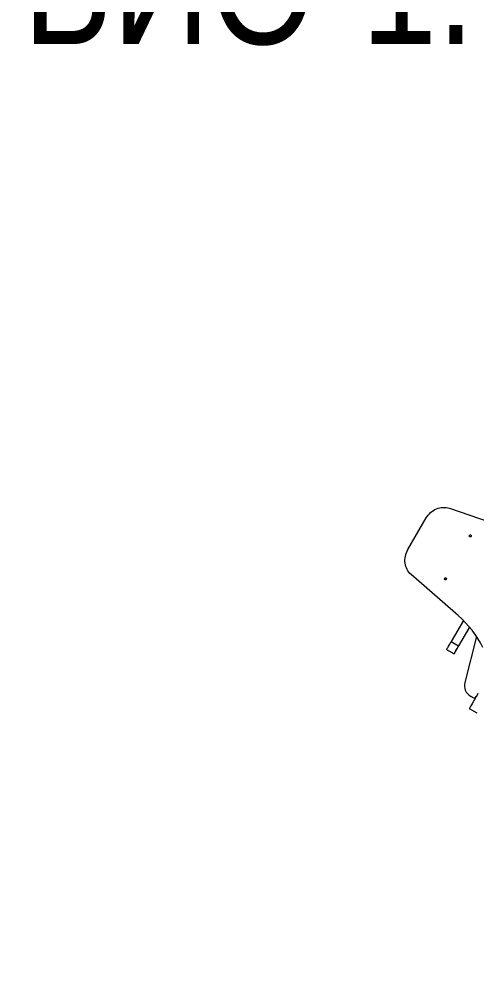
# Model space of a CAD drawing. Header units: millimetres. Extents: x -9848 to 7178, y -5300 to 6667.
# Drawn here: x -1232 to -106, y -2025 to 355 of the extents above; entities that cross this region are included whole.
import ezdxf

# ---------------------------------------------------------------- set-up
doc = ezdxf.new("R2010")
doc.units = ezdxf.units.MM
for name, color, linetype in [('DIKOM_АРТИКУЛ', 7, 'Continuous'), ('DIKOM_ОБЪЕКТ', 7, 'Continuous'), ('DIKOM_РАЗМЕР_ЗОНА', 7, 'Continuous'), ('DIKOM_РАЗМЕР_ОБЪЕКТА', 7, 'Continuous')]:
    doc.layers.add(name, color=color, linetype=linetype)
doc.styles.add('style1', font='arial.ttf', dxfattribs={"width": 0.8})
doc.dimstyles.new('1-50', dxfattribs={"dimtxt": 300, "dimasz": 200, "dimexe": 100, "dimexo": 0, "dimgap": 100, "dimtad": 0, "dimdec": 0, "dimtxsty": 'style1', "dimcen": 0, "dimclrd": 7, "dimclre": 7, "dimadec": 1, "dimazin": 2, "dimtfac": 1, "dimtdec": 0, "dimtmove": 1, "dimatfit": 3, "dimfxl": 0, "dimlwd": 25, "dimlwe": 18, "dimarcsym": 0})

# ---------------------------------------------------------------- blocks, each defined once
blk = doc.blocks.new('*D21')
at = {"layer": 'Defpoints', "color": 0, "transparency": 16777216}
for p in [(4614.2, 781.1), (-7848.5, -207.2), (-7848.5, -4134.2)]:
    blk.add_point(p, dxfattribs=at)
at = {"layer": 'DIKOM_РАЗМЕР_ОБЪЕКТА', "color": 7, "lineweight": 18, "transparency": 16777216}
for p, q in [((4614.2, 781.1), (4614.2, -4234.2)), ((-7848.5, -207.2), (-7848.5, -4234.2))]:
    blk.add_line(p, q, dxfattribs=at)
at = {"layer": 'DIKOM_РАЗМЕР_ОБЪЕКТА', "color": 7, "lineweight": 25, "transparency": 16777216}
for p, q in [((-7648.5, -4134.2), (-2616.9, -4134.2)), ((4414.2, -4134.2), (-1537.1, -4134.2))]:
    blk.add_line(p, q, dxfattribs=at)
at = {"layer": 'DIKOM_РАЗМЕР_ОБЪЕКТА', "color": 7, "transparency": 16777216}
for points in [[(-7648.5, -4100.8), (-7648.5, -4167.5), (-7848.5, -4134.2)], [(4414.2, -4100.8), (4414.2, -4167.5), (4614.2, -4134.2)]]:
    blk.add_solid(points, dxfattribs=at)
at = {"layer": 'DIKOM_РАЗМЕР_ОБЪЕКТА', "color": 0, "transparency": 16777216, "insert": (-2077, -4134.2), "char_height": 300, "attachment_point": 5, "style": 'style1'}
blk.add_mtext('12450', dxfattribs=at)
blk = doc.blocks.new('*D19')
at = {"layer": 'Defpoints', "color": 0, "transparency": 16777216}
for p in [(6614.2, 297.4), (-9848.5, -323.2), (6614.2, -5102.9)]:
    blk.add_point(p, dxfattribs=at)
at = {"layer": 'DIKOM_РАЗМЕР_ЗОНА', "color": 7, "lineweight": 18, "transparency": 16777216}
for p, q in [((6614.2, 297.4), (6614.2, -5202.9)), ((-9848.5, -323.2), (-9848.5, -5202.9))]:
    blk.add_line(p, q, dxfattribs=at)
at = {"layer": 'DIKOM_РАЗМЕР_ЗОНА', "color": 7, "lineweight": 25, "transparency": 16777216}
for p, q in [((-9648.5, -5102.9), (-2606.9, -5102.9)), ((6414.2, -5102.9), (-1527.1, -5102.9))]:
    blk.add_line(p, q, dxfattribs=at)
at = {"layer": 'DIKOM_РАЗМЕР_ЗОНА', "color": 7, "transparency": 16777216}
for points in [[(-9648.5, -5069.6), (-9648.5, -5136.3), (-9848.5, -5102.9)], [(6414.2, -5069.6), (6414.2, -5136.3), (6614.2, -5102.9)]]:
    blk.add_solid(points, dxfattribs=at)
at = {"layer": 'DIKOM_РАЗМЕР_ЗОНА', "color": 0, "transparency": 16777216, "insert": (-2067, -5102.9), "char_height": 300, "attachment_point": 5, "style": 'style1'}
blk.add_mtext('16450', dxfattribs=at)

msp = doc.modelspace()

# ---------------------------------------------------------------- linework, layer by layer
at = {"layer": 'DIKOM_ОБЪЕКТ', "color": 7, "linetype": 'Continuous', "lineweight": 15}
for p, q in [((-173.3, -848.1), (-27.7, -898.2)), ((-275.4, -950), (-230.4, -872)), ((-151.3, -1112.4), (-267.6, -1011.4)), ((-138.7, -1124.2), (-168.9, -1176.4)), ((-161.8, -1206.1), (-123.9, -1140.4)), ((-123.9, -1140.4), (-150.7, -1186.9)), ((-106.5, -1163.6), (-135.5, -1277.1)), ((-106.5, -1163.6), (-135.5, -1277.1)), ((-168.9, -1176.4), (-150.7, -1186.9)), ((-180, -1195.6), (-161.8, -1206.1)), ((-180, -1195.6), (-161.8, -1206.1)), ((-180, -1195.6), (-180, -1195.6)), ((-161.8, -1206.1), (-161.8, -1206.1)), ((-135.5, -1277.1), (-135.5, -1277.1)), ((-115.5, -1313.9), (-121.5, -1310.5)), ((-121.5, -1310.5), (-115.5, -1313.9)), ((-121.5, -1310.5), (-121.5, -1310.5)), ((-115.5, -1313.9), (-115.5, -1313.9)), ((-124.3, -1341.2), (-106.1, -1351.7))]:
    msp.add_line(p, q, dxfattribs=at)
at = {"layer": 'DIKOM_ОБЪЕКТ', "color": 7, "linetype": 'Continuous', "lineweight": 15, "flags": 128}
for points in [[(-230.4, -872), (-228.1, -868.4), (-225.5, -864.9), (-222.6, -861.6), (-219.5, -858.6), (-216.2, -855.9), (-212.6, -853.4), (-209, -851.3), (-205.1, -849.5), (-201.2, -848.1), (-197.2, -847), (-193.2, -846.2), (-189.1, -845.9), (-185.1, -845.9), (-181.1, -846.3), (-177.2, -847), (-173.3, -848.1)], [(-120, -917.3), (-120.6, -918.1), (-121.4, -918.5), (-122.3, -918.6), (-123.2, -918.4), (-123.8, -917.8), (-124.2, -916.9), (-124.2, -916), (-123.9, -915.1), (-123.3, -914.3), (-122.4, -913.9), (-121.5, -913.8), (-120.7, -914), (-120, -914.6), (-119.7, -915.5), (-119.6, -916.4), (-120, -917.3)], [(-267.6, -1011.4), (-270.5, -1008.6), (-273.1, -1005.6), (-275.4, -1002.3), (-277.4, -998.8), (-279.1, -995.1), (-280.5, -991.3), (-281.6, -987.2), (-282.3, -983.1), (-282.6, -978.9), (-282.6, -974.7), (-282.3, -970.4), (-281.6, -966.2), (-280.5, -962), (-279.1, -957.9), (-277.4, -953.8), (-275.4, -950)], [(-181, -1023), (-181.6, -1023.7), (-182.4, -1024.2), (-183.3, -1024.3), (-184.2, -1024), (-184.8, -1023.4), (-185.2, -1022.6), (-185.2, -1021.6), (-184.9, -1020.7), (-184.3, -1020), (-183.4, -1019.5), (-182.5, -1019.4), (-181.7, -1019.7), (-181, -1020.3), (-180.7, -1021.1), (-180.6, -1022.1), (-181, -1023)], [(-180, -1195.6), (-179.9, -1195.5), (-179.6, -1195), (-179.2, -1194.2), (-178.5, -1193), (-177.7, -1191.6), (-176.7, -1189.8), (-175.5, -1187.7), (-174.1, -1185.4), (-172.5, -1182.7), (-170.8, -1179.7), (-168.9, -1176.4)], [(-161.8, -1206.1), (-161.7, -1206), (-161.4, -1205.5), (-161, -1204.7), (-160.3, -1203.5), (-159.5, -1202.1), (-158.5, -1200.3), (-157.3, -1198.2), (-155.9, -1195.9), (-154.3, -1193.2), (-152.6, -1190.2), (-150.7, -1186.9)], [(-103, -1304.2), (-105.1, -1307.8), (-107.1, -1311.3), (-109.1, -1314.7), (-111, -1318), (-112.8, -1321.2), (-114.5, -1324.2), (-116.1, -1327), (-117.6, -1329.6), (-119, -1332), (-120.2, -1334.1), (-121.3, -1336), (-122.2, -1337.6), (-123, -1338.9), (-123.6, -1339.9), (-124, -1340.6), (-124.3, -1341.1), (-124.3, -1341.2)]]:
    msp.add_lwpolyline(points, dxfattribs=at)
at = {"layer": 'DIKOM_ОБЪЕКТ', "color": 7, "linetype": 'Continuous', "lineweight": 15}
for centre, radius, start, end in [((-320.1, -1305.7), 256.6, 26.6727, 48.8669), ((-106.5, -1284.5), 30, 165.6422, 240), ((-106.5, -1284.5), 30, 165.6422, 240), ((-112.5, -1308.7), 6, 240, 330), ((-112.5, -1308.8), 6, 240, 330)]:
    msp.add_arc(centre, radius, start, end, dxfattribs=at)

# ---------------------------------------------------------------- texts
at = {"layer": 'DIKOM_АРТИКУЛ', "color": 7, "linetype": 'Continuous', "lineweight": 15, "insert": (-2013.5, 594), "char_height": 300, "width": 1667.537, "attachment_point": 1, "style": 'style1'}
msp.add_mtext('ИКС-БИО-1.7', dxfattribs=at)

# ---------------------------------------------------------------- dimensions: what is measured, and where the dimension line sits
at = {"layer": 'DIKOM_РАЗМЕР_ЗОНА'}
dim = msp.add_linear_dim(base=(6614.2, -5102.9), p1=(-9848.5, -323.2), p2=(6614.2, 297.4), text='16450', dimstyle='1-50', override={"dimscale": 1, "dimtix": 0, "dimtofl": 1, "dimtmove": 1, "dimatfit": 3}, dxfattribs=at)
dim.commit()
dim.dimension.update_dxf_attribs({"geometry": '*D19', "text_midpoint": (-2067, -5102.9), "dimtype": 160})
at = {"layer": 'DIKOM_РАЗМЕР_ОБЪЕКТА'}
dim = msp.add_linear_dim(base=(-7848.5, -4134.2), p1=(4614.2, 781.1), p2=(-7848.5, -207.2), text='12450', dimstyle='1-50', override={"dimscale": 1, "dimtix": 0, "dimtofl": 1, "dimtmove": 1, "dimatfit": 3}, dxfattribs=at)
dim.commit()
dim.dimension.update_dxf_attribs({"geometry": '*D21', "text_midpoint": (-2077, -4134.2), "dimtype": 160})

doc.saveas('drawing.dxf')
